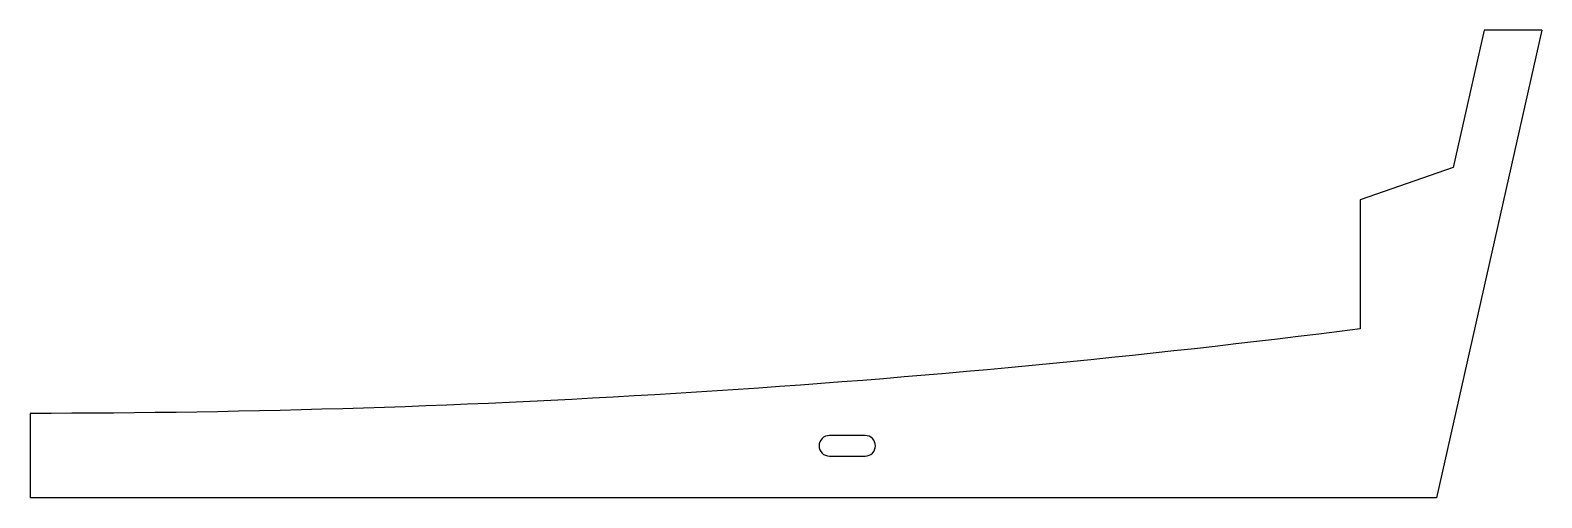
# Model space of a CAD drawing. Header units: millimetres. Extents: x 708 to 1513, y 5 to 254.
import ezdxf

# ---------------------------------------------------------------- set-up
doc = ezdxf.new("R2010")
doc.units = ezdxf.units.MM

msp = doc.modelspace()

# ---------------------------------------------------------------- linework, layer by layer
at = {"color": 7, "linetype": 'Continuous', "lineweight": 25}
for p, q in [((1512.75, 253.78), (1456.68, 4.6)), ((1482, 253.78), (1465.54, 180.61)), ((1512.75, 253.78), (1482, 253.78)), ((1465.54, 180.61), (1416, 163.39)), ((1416, 163.39), (1416, 94.6)), ((708, 49.6), (708, 4.6)), ((1152.5, 37.82), (1133.5, 37.82)), ((1133.5, 26.82), (1152.5, 26.82)), ((1456.68, 4.6), (708, 4.6))]:
    msp.add_line(p, q, dxfattribs=at)
for centre, start, end in [((1133.5, 32.32), 90, 270), ((1152.5, 32.32), 270, 90)]:
    msp.add_arc(centre, 5.5, start, end, dxfattribs=at)
msp.add_open_spline([(1416, 94.6), (1181.27, 64.64), (944.63, 49.6), (708, 49.6)], degree=3, dxfattribs=at)

doc.saveas('drawing.dxf')
